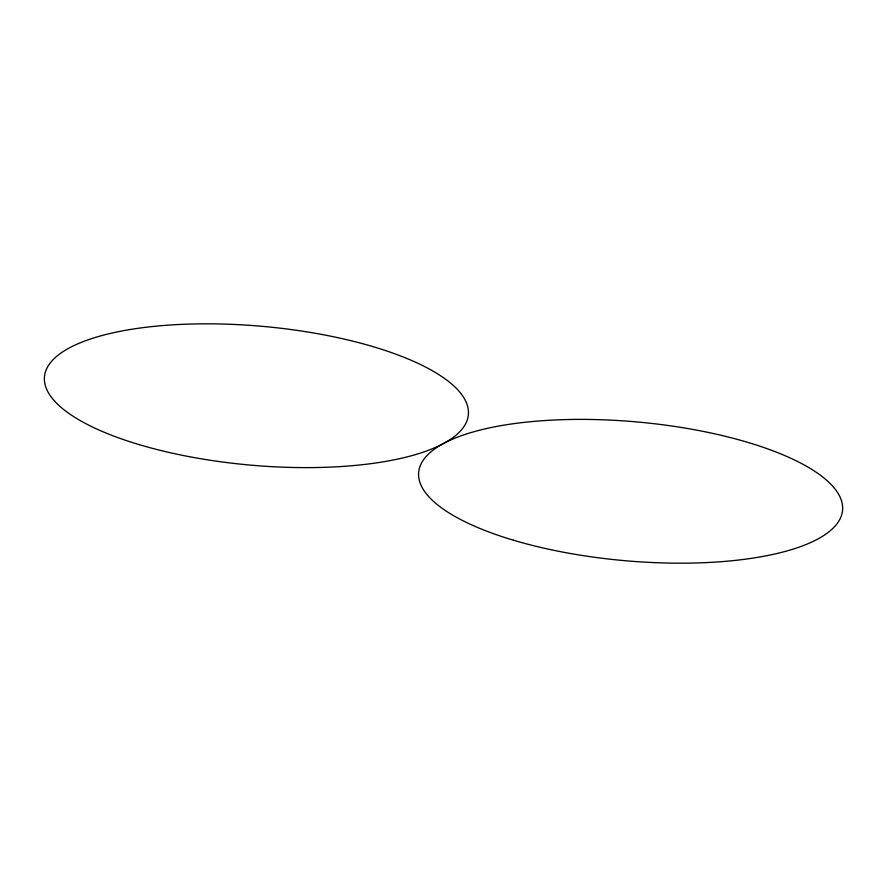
<?xml version="1.0" encoding="UTF-8"?>
<svg xmlns="http://www.w3.org/2000/svg" width="887" height="887" viewBox="0 0 887 887"><rect width="100%" height="100%" fill="white"/><g stroke="black" fill="none" stroke-linecap="round" stroke-linejoin="round"><path stroke-width="1.33" d="M513.473 540.216A212.813 69.641 5.1 0 0 842.262 512.431A212.813 69.641 5.1 0 0 536.07 421.203A212.813 69.641 5.1 0 0 513.473 540.216M139.27 444.653A212.813 69.641 5.1 0 0 468.059 416.868A212.813 69.641 5.1 0 0 161.866 325.64A212.813 69.641 5.1 0 0 139.27 444.653"/></g></svg>
